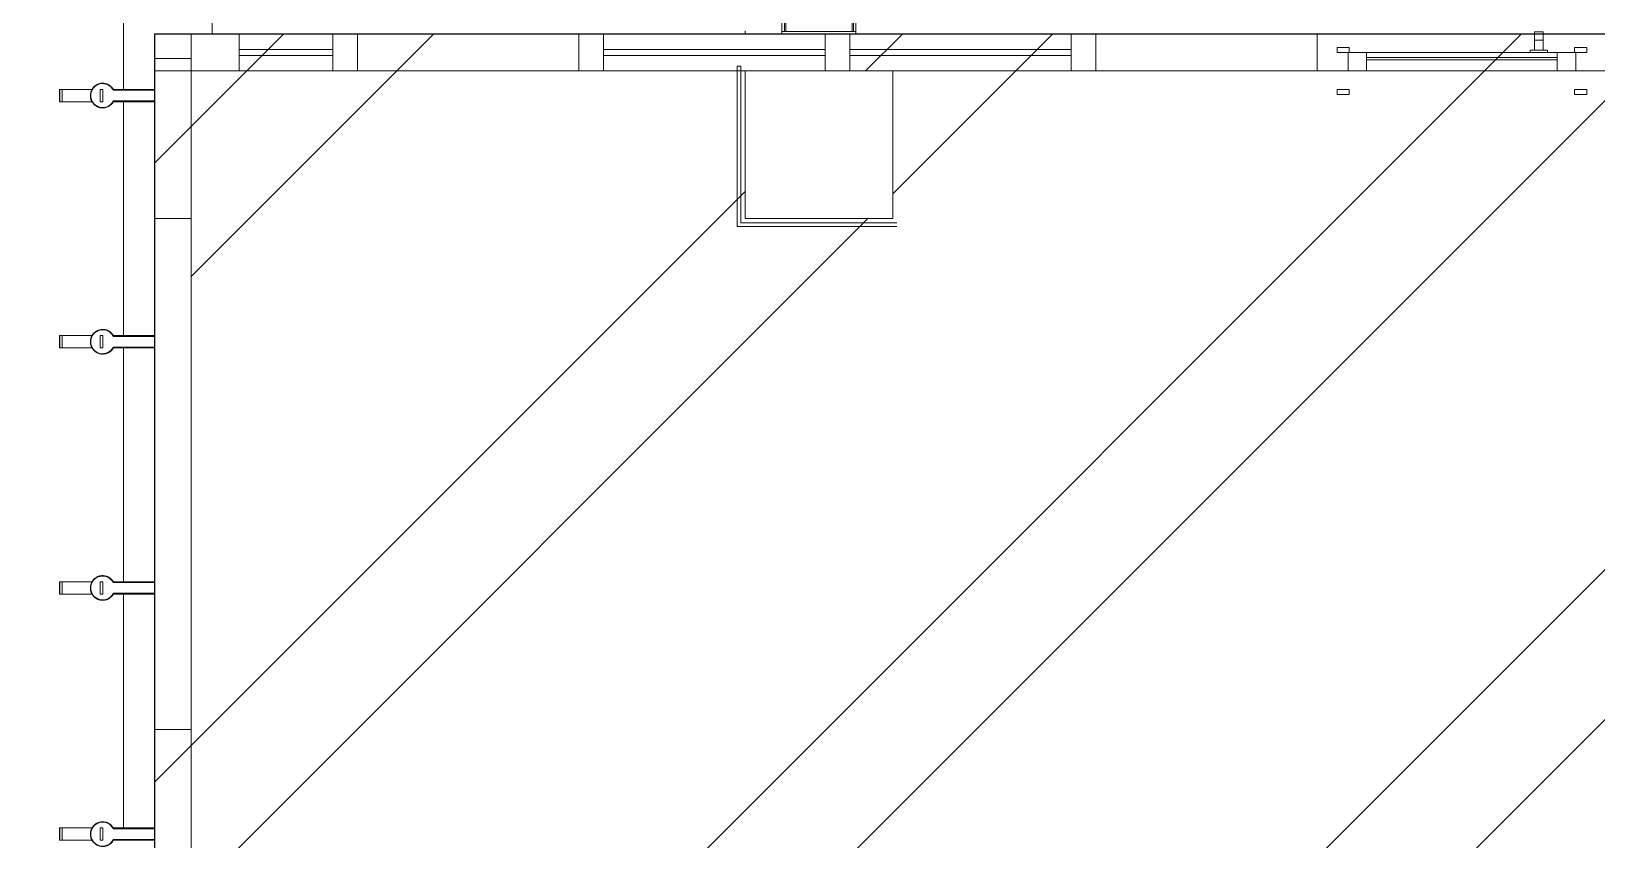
# Model space of a CAD drawing. Header units: millimetres. Extents: x 15878 to 679837, y -72324 to 391440.
# Drawn here: x 502490 to 508850, y 42435 to 45718 of the extents above; entities that cross this region are included whole.
import ezdxf

# ---------------------------------------------------------------- set-up
doc = ezdxf.new("R2010")
doc.units = ezdxf.units.MM
for name, color, linetype, lineweight in [('A-AREA-BNDY', 1, 'Continuous', 18), ('A-DETL-GENF', 92, 'Continuous', 5), ('A-DETL-WIDE', 214, 'Continuous', 18), ('A-FLOR', 192, 'Continuous', 5), ('A-GENM', 13, 'Continuous', 5), ('A-GLAZ-CURT', 52, 'Continuous', 5), ('A-GLAZ-CWMG', 51, 'Continuous', 5), ('A-WALL', 113, 'Continuous', 5), ('Q-CASE', 31, 'Continuous', 5), ('S-COLS', 52, 'Continuous', 5)]:
    doc.layers.add(name, color=color, linetype=linetype, lineweight=lineweight)

# ---------------------------------------------------------------- blocks, each defined once
blk = doc.blocks.new('Curtain Wall Door 1 - Curtain Wall Door 1-18442149-FOOTPRINT 1_F')
at = {"layer": 'A-GLAZ-CURT'}
for p, q in [((295.5, 84.5), (295.5, 75)), ((329.5, 84.5), (295.5, 84.5)), ((329.5, 84.5), (295.5, 84.5)), ((295.5, 84.5), (295.5, 75)), ((295.5, 75), (295.5, 50.5)), ((295.5, 75), (295.5, 10)), ((329.5, 75), (329.5, 84.5)), ((329.5, 75), (329.5, 84.5)), ((329.5, 50.5), (329.5, 75)), ((329.5, 10), (329.5, 75)), ((-457.5, 20), (-507.5, 20)), ((-507.5, 20), (-507.5, 0)), ((-507.5, 0), (-507.5, 20)), ((-507.5, 20), (-457.5, 20)), ((-507.5, 0), (-457.5, 0)), ((-462.5, 0), (-507.5, 0)), ((-387.5, 0), (-462.5, 0)), ((-462.5, 0), (-462.5, -75)), ((-462.5, 0), (-462.5, -75)), ((-457.5, 0), (-457.5, 20)), ((-457.5, 20), (-457.5, 0)), ((277.5, 0), (-457.5, 0)), ((-387.5, -75), (-387.5, 0)), ((-387.5, 0), (-387.5, -20)), ((-387.5, 0), (387.5, 0)), ((295.5, 10), (277.5, 10)), ((277.5, 10), (347.5, 10)), ((277.5, 10), (277.5, 0)), ((277.5, 10), (277.5, 0)), ((347.5, 0), (277.5, 0)), ((277.5, 0), (347.5, 0)), ((347.5, 0), (277.5, 0)), ((295.5, 50.5), (329.5, 50.5)), ((295.5, 10), (295.5, 50.5)), ((295.5, 50.5), (329.5, 50.5)), ((295.5, 10), (329.5, 10)), ((329.5, 10), (295.5, 10)), ((329.5, 10), (295.5, 10)), ((329.5, 50.5), (329.5, 10)), ((347.5, 10), (329.5, 10)), ((347.5, 0), (347.5, 10)), ((347.5, 10), (347.5, 0)), ((457.5, 0), (347.5, 0)), ((462.5, 0), (387.5, 0)), ((387.5, 0), (387.5, -75)), ((387.5, 0), (387.5, -20)), ((507.5, 20), (457.5, 20)), ((457.5, 20), (457.5, 0)), ((457.5, 0), (457.5, 20)), ((507.5, 20), (457.5, 20)), ((457.5, 0), (507.5, 0)), ((462.5, -75), (462.5, 0)), ((462.5, 0), (462.5, -75)), ((462.5, 0), (507.5, 0)), ((507.5, 0), (507.5, 20)), ((507.5, 20), (507.5, 0)), ((387.5, -20), (-387.5, -20)), ((-387.5, -20), (-387.5, -30)), ((-387.5, -20), (-387.5, -30)), ((387.5, -20), (-387.5, -20)), ((-387.5, -20), (-387.5, -30)), ((-387.5, -30), (387.5, -30)), ((-387.5, -30), (387.5, -30)), ((-387.5, -30), (-387.5, -75)), ((387.5, -30), (387.5, -20)), ((387.5, -20), (387.5, -30)), ((387.5, -20), (387.5, -30)), ((387.5, -30), (387.5, -75)), ((-462.5, -75), (-387.5, -75)), ((-462.5, -75), (462.5, -75)), ((387.5, -75), (-387.5, -75)), ((387.5, -75), (462.5, -75)), ((-457.5, -150), (-507.5, -150)), ((-507.5, -150), (-507.5, -170)), ((-507.5, -170), (-507.5, -150)), ((-507.5, -150), (-457.5, -150)), ((-507.5, -170), (-457.5, -170)), ((-457.5, -170), (-507.5, -170)), ((-457.5, -170), (-457.5, -150)), ((-457.5, -150), (-457.5, -170)), ((507.5, -150), (457.5, -150)), ((457.5, -150), (457.5, -170)), ((457.5, -170), (457.5, -150)), ((507.5, -150), (457.5, -150)), ((457.5, -170), (507.5, -170)), ((457.5, -170), (507.5, -170)), ((507.5, -170), (507.5, -150)), ((507.5, -150), (507.5, -170))]:
    blk.add_line(p, q, dxfattribs=at)
blk = doc.blocks.new('System Panel - _DLN__12_12mm laminated clear glass-18442143-FOOTPRINT 1_F')
at = {"layer": 'A-GLAZ-CURT'}
for p, q in [((450, 12.5), (-450, 12.5)), ((-450, 12.5), (-450, -12.5)), ((-450, -12.5), (-450, 12.5)), ((450, 12.5), (-450, 12.5)), ((450, -12.5), (450, 12.5)), ((450, 12.5), (450, -12.5)), ((-450, -12.5), (450, -12.5)), ((-450, -12.5), (450, -12.5))]:
    blk.add_line(p, q, dxfattribs=at)
blk = doc.blocks.new('DLN-Surface Channel-L1 - 300x200 _WD_-5516632-FOOTPRINT 1_F')
at = {"layer": 'Q-CASE'}
h = blk.add_hatch(dxfattribs=at)
h.set_pattern_fill('FP_3714', color=256, style=0, pattern_type=2)
h.set_pattern_definition([(0, (465350.23, 85), (0, 100), [])])
h.paths.add_polyline_path([(15, 3440), (15, -15), (285, -285), (285, 3440)], flags=0)
for p, q in [((0, 3450), (25, 3450)), ((0, 3440), (0, 3450)), ((300, 3440), (0, 3440)), ((0, 3440), (10, 3440)), ((0, 0), (0, 3440)), ((10, -10), (10, 3440)), ((285, 3440), (15, 3440)), ((15, 3440), (15, -15)), ((25, 3450), (125, 3450)), ((125, 3450), (300, 3450)), ((285, -285), (285, 3440)), ((300, 3440), (290, 3440)), ((290, 3440), (290, -290)), ((300, 3440), (300, 3450)), ((300, -300), (300, 3440))]:
    blk.add_line(p, q, dxfattribs=at)
blk = doc.blocks.new('Rectangular Mullion - DLN_150 x 150mm _WD_-STUR_ OPENING-18440271-FOOTPRINT 1_F')
at = {"layer": 'A-GLAZ-CWMG'}
for p, q in [((39464.3, 45645), (39464.3, 45707.5)), ((39464.3, 45707.5), (39464.3, 45645)), ((40364.3, 45707.5), (39464.3, 45707.5)), ((40364.3, 45707.5), (39464.3, 45707.5)), ((40364.3, 45645), (40364.3, 45707.5)), ((40364.3, 45707.5), (40364.3, 45645)), ((39464.3, 45620), (39464.3, 45645)), ((39464.3, 45645), (39464.3, 45620)), ((39464.3, 45557.5), (39464.3, 45620)), ((39464.3, 45620), (39464.3, 45557.5)), ((40364.3, 45620), (40364.3, 45645)), ((40364.3, 45645), (40364.3, 45620)), ((40364.3, 45557.5), (40364.3, 45620)), ((40364.3, 45620), (40364.3, 45557.5)), ((39464.3, 45557.5), (40007.3, 45557.5)), ((40039.3, 45557.5), (39464.3, 45557.5)), ((40022.3, 45557.5), (40039.3, 45557.5)), ((40039.3, 45557.5), (40364.3, 45557.5)), ((40364.3, 45557.5), (40039.3, 45557.5))]:
    blk.add_line(p, q, dxfattribs=at)
blk = doc.blocks.new('Rectangular Mullion - DLN_150 x 150mm _WD_-STUR_ OPENING-V1140-FOOTPRINT 1_F')
at = {"layer": 'A-GLAZ-CWMG'}
for p, q in [((40464.3, 45645), (40464.3, 45707.5)), ((40464.3, 45707.5), (40464.3, 45645)), ((41364.3, 45707.5), (40464.3, 45707.5)), ((41364.3, 45707.5), (40464.3, 45707.5)), ((41364.3, 45645), (41364.3, 45707.5)), ((41364.3, 45707.5), (41364.3, 45645)), ((40464.3, 45620), (40464.3, 45645)), ((40464.3, 45645), (40464.3, 45620)), ((40464.3, 45557.5), (40464.3, 45620)), ((40464.3, 45620), (40464.3, 45557.5)), ((41364.3, 45620), (41364.3, 45645)), ((41364.3, 45645), (41364.3, 45620)), ((41364.3, 45557.5), (41364.3, 45620)), ((41364.3, 45620), (41364.3, 45557.5)), ((40464.3, 45557.5), (40639.3, 45557.5)), ((40639.3, 45557.5), (40464.3, 45557.5)), ((40639.3, 45557.5), (40983.9, 45557.5)), ((41364.3, 45557.5), (40639.3, 45557.5)), ((40983.9, 45557.5), (41364.3, 45557.5))]:
    blk.add_line(p, q, dxfattribs=at)
blk = doc.blocks.new('Rectangular Mullion - DLN_135 x 150mm _WD_-STUR_ OPENING-18440605-FOOTPRINT 1_F')
at = {"layer": 'A-GLAZ-CWMG'}
for p, q in [((37789.3, 45607.5), (37639.3, 45607.5)), ((37639.3, 45607.5), (37639.3, 44707.5)), ((37789.3, 45607.5), (37639.3, 45607.5)), ((37789.3, 44707.5), (37789.3, 45607.5)), ((37789.3, 44707.5), (37789.3, 45607.5))]:
    blk.add_line(p, q, dxfattribs=at)
blk = doc.blocks.new('Rectangular Mullion - DLN_135 x 150mm _WD_-STUR_ OPENING-18440606-FOOTPRINT 1_F')
at = {"layer": 'A-GLAZ-CWMG'}
for p, q in [((37639.3, 44707.5), (37639.3, 43707.5)), ((37789.3, 43707.5), (37789.3, 44707.5)), ((37789.3, 43707.5), (37789.3, 44707.5))]:
    blk.add_line(p, q, dxfattribs=at)
blk = doc.blocks.new('Rectangular Mullion - DLN_135 x 150mm _WD_-STUR_ OPENING-V1141-FOOTPRINT 1_F')
at = {"layer": 'A-GLAZ-CWMG'}
for p, q in [((37639.3, 42707.5), (37639.3, 41707.5)), ((37789.3, 41707.5), (37789.3, 42707.5)), ((37789.3, 41975.5), (37789.3, 42707.5)), ((37789.3, 41957.5), (37789.3, 41975.5)), ((37789.3, 41807.5), (37789.3, 41957.5)), ((37789.3, 41707.5), (37789.3, 41807.5))]:
    blk.add_line(p, q, dxfattribs=at)
blk = doc.blocks.new('Rectangular Mullion - DLN_135 x 150mm _WD_-STUR_ OPENING-18442161-FOOTPRINT 1_F')
at = {"layer": 'A-GLAZ-CWMG'}
for p, q in [((42364.3, 45707.5), (41464.3, 45707.5)), ((41464.3, 45707.5), (41464.3, 45557.5)), ((41464.3, 45707.5), (42364.3, 45707.5)), ((41464.3, 45707.5), (41464.3, 45557.5)), ((42364.3, 45557.5), (42364.3, 45707.5)), ((42364.3, 45557.5), (42364.3, 45707.5)), ((41464.3, 45557.5), (42364.3, 45557.5)), ((41464.3, 45557.5), (42364.3, 45557.5))]:
    blk.add_line(p, q, dxfattribs=at)
blk = doc.blocks.new('DLN_Banner hook - DLN_Banner hook-V1190-FOOTPRINT 1_F')
at = {"layer": 'A-GENM'}
for p, q in [((-25, 0), (-25, -166.7)), ((-25, 0), (-24.2, 0)), ((-24.1, 0), (-25, 0)), ((-24.2, 0), (-21.8, 0)), ((21.8, 0), (-21.8, 0)), ((-21.8, 0), (-21.8, -166.7)), ((21.8, -166.7), (21.8, 0)), ((21.8, 0), (24.2, 0)), ((25, 0), (24.1, 0)), ((24.2, 0), (25, 0)), ((25, -166.7), (25, 0)), ((25, -210), (-25, -210)), ((-25, -210), (-25, -219.7)), ((-25, -219.7), (25, -219.7)), ((-25, -375.3), (-25, -251.1)), ((25, -219.7), (25, -210)), ((25, -251.1), (25, -375.3)), ((25, -374.6), (-25, -374.6)), ((-25, -374.6), (-25, -384.7)), ((25, -384.7), (25, -374.6)), ((-25, -384.7), (25, -384.7)), ((-25, -385.2), (-25, -384.7)), ((-25, -385.6), (25, -385.6)), ((25, -384.7), (25, -385.2))]:
    blk.add_line(p, q, dxfattribs=at)
at = {"layer": 'A-GENM', "flags": 128}
for points in [[(-25, -166.7), (-26.7, -167.7), (-28.4, -168.8), (-30, -170), (-31.6, -171.2), (-33.1, -172.5), (-34.6, -173.9), (-36, -175.3), (-37.4, -176.8), (-38.7, -178.3), (-39.9, -179.9), (-41.1, -181.5), (-42.2, -183.1), (-43.2, -184.8), (-44.2, -186.6), (-45.1, -188.4), (-45.9, -190.2), (-46.7, -192), (-47.3, -193.9), (-48, -195.8), (-48.5, -197.8), (-48.9, -199.7), (-49.3, -201.7), (-49.6, -203.7), (-49.8, -205.6), (-49.9, -207.6), (-50, -209.6), (-50, -211.6), (-49.9, -213.6), (-49.7, -215.6), (-49.4, -217.6), (-49.1, -219.6), (-48.7, -221.5), (-48.2, -223.5), (-47.6, -225.4), (-46.9, -227.3), (-46.2, -229.1), (-45.4, -231), (-44.5, -232.8), (-43.6, -234.5), (-42.6, -236.3), (-41.5, -237.9), (-40.3, -239.6), (-39.1, -241.2), (-37.8, -242.7), (-36.5, -244.2), (-35.1, -245.6), (-33.6, -247), (-32.1, -248.3), (-30.6, -249.6), (-29, -250.8), (-27.3, -251.9), (-25.6, -252.9), (-23.9, -253.9), (-22.1, -254.8), (-20.3, -255.7), (-18.5, -256.5), (-16.6, -257.2), (-14.7, -257.8), (-12.8, -258.3), (-10.8, -258.8), (-8.9, -259.2), (-6.9, -259.5), (-4.9, -259.8), (-2.9, -259.9), (-0.9, -260), (0, -260)], [(0, -260), (2, -260), (4, -259.8), (6, -259.6), (8, -259.4), (9.9, -259), (11.9, -258.6), (13.8, -258.1), (15.7, -257.5), (17.6, -256.8), (19.5, -256.1), (21.3, -255.2), (23.1, -254.3), (24.8, -253.4), (26.6, -252.4), (28.2, -251.3), (29.9, -250.1), (31.4, -248.9), (33, -247.6), (34.4, -246.2), (35.9, -244.8), (37.2, -243.4), (38.5, -241.9), (39.8, -240.3), (41, -238.7), (42.1, -237), (43.1, -235.3), (44.1, -233.6), (45, -231.8), (45.8, -230), (46.6, -228.1), (47.3, -226.2), (47.9, -224.3), (48.4, -222.4), (48.9, -220.5), (49.3, -218.5), (49.6, -216.5), (49.8, -214.5), (49.9, -212.5), (50, -210.5), (50, -208.5), (49.9, -206.5), (49.7, -204.6), (49.4, -202.6), (49.1, -200.6), (48.7, -198.6), (48.2, -196.7), (47.6, -194.8), (47, -192.9), (46.3, -191), (45.5, -189.2), (44.6, -187.4), (43.7, -185.6), (42.6, -183.9), (41.6, -182.2), (40.4, -180.6), (39.2, -179), (37.9, -177.4), (36.6, -175.9), (35.2, -174.5), (33.8, -173.1), (32.3, -171.8), (30.7, -170.5), (29.1, -169.4), (27.5, -168.2), (25.8, -167.2), (25, -166.7)]]:
    blk.add_lwpolyline(points, dxfattribs=at)
at = {"layer": 'A-GENM'}
for start, end in [(116.7332, 270), (270, 63.2668)]:
    blk.add_arc((0, -210), 48.5, start, end, dxfattribs=at)
blk = doc.blocks.new('DLN_Banner hook - DLN_Banner hook-V1191-FOOTPRINT 1_F')
at = {"layer": 'A-GENM'}
for p, q in [((-25, 0), (-25, -166.7)), ((-25, 0), (-21.8, 0)), ((-24.1, 0), (-25, 0)), ((21.8, 0), (-21.8, 0)), ((-21.8, 0), (-21.8, -166.7)), ((21.8, -166.7), (21.8, 0)), ((21.8, 0), (24.2, 0)), ((25, 0), (24.1, 0)), ((24.2, 0), (25, 0)), ((25, -166.7), (25, 0)), ((25, -210), (-25, -210)), ((-25, -210), (-25, -219.7)), ((-25, -219.7), (25, -219.7)), ((-25, -375.3), (-25, -251.1)), ((25, -219.7), (25, -210)), ((25, -251.1), (25, -375.3)), ((25, -374.6), (-25, -374.6)), ((-25, -374.6), (-25, -384.7)), ((25, -384.7), (25, -374.6)), ((-25, -384.7), (25, -384.7)), ((-25, -385.2), (-25, -384.7)), ((-25, -385.6), (25, -385.6)), ((25, -384.7), (25, -385.2))]:
    blk.add_line(p, q, dxfattribs=at)
at = {"layer": 'A-GENM', "flags": 128}
for points in [[(-25, -166.7), (-26.7, -167.7), (-28.4, -168.8), (-30, -170), (-31.6, -171.2), (-33.1, -172.5), (-34.6, -173.9), (-36, -175.3), (-37.4, -176.8), (-38.7, -178.3), (-39.9, -179.9), (-41.1, -181.5), (-42.2, -183.1), (-43.2, -184.8), (-44.2, -186.6), (-45.1, -188.4), (-45.9, -190.2), (-46.7, -192), (-47.3, -193.9), (-48, -195.8), (-48.5, -197.8), (-48.9, -199.7), (-49.3, -201.7), (-49.6, -203.7), (-49.8, -205.6), (-49.9, -207.6), (-50, -209.6), (-50, -211.6), (-49.9, -213.6), (-49.7, -215.6), (-49.4, -217.6), (-49.1, -219.6), (-48.7, -221.5), (-48.2, -223.5), (-47.6, -225.4), (-46.9, -227.3), (-46.2, -229.1), (-45.4, -231), (-44.5, -232.8), (-43.6, -234.5), (-42.6, -236.3), (-41.5, -237.9), (-40.3, -239.6), (-39.1, -241.2), (-37.8, -242.7), (-36.5, -244.2), (-35.1, -245.6), (-33.6, -247), (-32.1, -248.3), (-30.6, -249.6), (-29, -250.8), (-27.3, -251.9), (-25.6, -252.9), (-23.9, -253.9), (-22.1, -254.8), (-20.3, -255.7), (-18.5, -256.5), (-16.6, -257.2), (-14.7, -257.8), (-12.8, -258.3), (-10.8, -258.8), (-8.9, -259.2), (-6.9, -259.5), (-4.9, -259.8), (-2.9, -259.9), (-0.9, -260), (0, -260)], [(0, -260), (2, -260), (4, -259.8), (6, -259.6), (8, -259.4), (9.9, -259), (11.9, -258.6), (13.8, -258.1), (15.7, -257.5), (17.6, -256.8), (19.5, -256.1), (21.3, -255.2), (23.1, -254.3), (24.8, -253.4), (26.6, -252.4), (28.2, -251.3), (29.9, -250.1), (31.4, -248.9), (33, -247.6), (34.4, -246.2), (35.9, -244.8), (37.2, -243.4), (38.5, -241.9), (39.8, -240.3), (41, -238.7), (42.1, -237), (43.1, -235.3), (44.1, -233.6), (45, -231.8), (45.8, -230), (46.6, -228.1), (47.3, -226.2), (47.9, -224.3), (48.4, -222.4), (48.9, -220.5), (49.3, -218.5), (49.6, -216.5), (49.8, -214.5), (49.9, -212.5), (50, -210.5), (50, -208.5), (49.9, -206.5), (49.7, -204.6), (49.4, -202.6), (49.1, -200.6), (48.7, -198.6), (48.2, -196.7), (47.6, -194.8), (47, -192.9), (46.3, -191), (45.5, -189.2), (44.6, -187.4), (43.7, -185.6), (42.6, -183.9), (41.6, -182.2), (40.4, -180.6), (39.2, -179), (37.9, -177.4), (36.6, -175.9), (35.2, -174.5), (33.8, -173.1), (32.3, -171.8), (30.7, -170.5), (29.1, -169.4), (27.5, -168.2), (25.8, -167.2), (25, -166.7)]]:
    blk.add_lwpolyline(points, dxfattribs=at)
at = {"layer": 'A-GENM'}
for start, end in [(116.7332, 270), (270, 63.2668)]:
    blk.add_arc((0, -210), 48.5, start, end, dxfattribs=at)
blk = doc.blocks.new('DLN_Banner hook - DLN_Banner hook-V1189-FOOTPRINT 1_F')
at = {"layer": 'A-GENM'}
for p, q in [((-25, 0), (-25, -166.7)), ((-25, 0), (-24.2, 0)), ((-24.1, 0), (-25, 0)), ((-24.2, 0), (-21.8, 0)), ((21.8, 0), (-21.8, 0)), ((-21.8, 0), (-21.8, -166.7)), ((21.8, -166.7), (21.8, 0)), ((21.8, 0), (24.2, 0)), ((25, 0), (24.1, 0)), ((24.2, 0), (25, 0)), ((25, -166.7), (25, 0)), ((25, -210), (-25, -210)), ((-25, -210), (-25, -219.7)), ((-25, -219.7), (25, -219.7)), ((-25, -375.3), (-25, -251.1)), ((25, -219.7), (25, -210)), ((25, -251.1), (25, -375.3)), ((25, -374.6), (-25, -374.6)), ((-25, -374.6), (-25, -384.7)), ((25, -384.7), (25, -374.6)), ((-25, -384.7), (25, -384.7)), ((-25, -385.2), (-25, -384.7)), ((-25, -385.6), (25, -385.6)), ((25, -384.7), (25, -385.2))]:
    blk.add_line(p, q, dxfattribs=at)
at = {"layer": 'A-GENM', "flags": 128}
for points in [[(-25, -166.7), (-26.7, -167.7), (-28.4, -168.8), (-30, -170), (-31.6, -171.2), (-33.1, -172.5), (-34.6, -173.9), (-36, -175.3), (-37.4, -176.8), (-38.7, -178.3), (-39.9, -179.9), (-41.1, -181.5), (-42.2, -183.1), (-43.2, -184.8), (-44.2, -186.6), (-45.1, -188.4), (-45.9, -190.2), (-46.7, -192), (-47.3, -193.9), (-48, -195.8), (-48.5, -197.8), (-48.9, -199.7), (-49.3, -201.7), (-49.6, -203.7), (-49.8, -205.6), (-49.9, -207.6), (-50, -209.6), (-50, -211.6), (-49.9, -213.6), (-49.7, -215.6), (-49.4, -217.6), (-49.1, -219.6), (-48.7, -221.5), (-48.2, -223.5), (-47.6, -225.4), (-46.9, -227.3), (-46.2, -229.1), (-45.4, -231), (-44.5, -232.8), (-43.6, -234.5), (-42.6, -236.3), (-41.5, -237.9), (-40.3, -239.6), (-39.1, -241.2), (-37.8, -242.7), (-36.5, -244.2), (-35.1, -245.6), (-33.6, -247), (-32.1, -248.3), (-30.6, -249.6), (-29, -250.8), (-27.3, -251.9), (-25.6, -252.9), (-23.9, -253.9), (-22.1, -254.8), (-20.3, -255.7), (-18.5, -256.5), (-16.6, -257.2), (-14.7, -257.8), (-12.8, -258.3), (-10.8, -258.8), (-8.9, -259.2), (-6.9, -259.5), (-4.9, -259.8), (-2.9, -259.9), (-0.9, -260), (0, -260)], [(0, -260), (2, -260), (4, -259.8), (6, -259.6), (8, -259.4), (9.9, -259), (11.9, -258.6), (13.8, -258.1), (15.7, -257.5), (17.6, -256.8), (19.5, -256.1), (21.3, -255.2), (23.1, -254.3), (24.8, -253.4), (26.6, -252.4), (28.2, -251.3), (29.9, -250.1), (31.4, -248.9), (33, -247.6), (34.4, -246.2), (35.9, -244.8), (37.2, -243.4), (38.5, -241.9), (39.8, -240.3), (41, -238.7), (42.1, -237), (43.1, -235.3), (44.1, -233.6), (45, -231.8), (45.8, -230), (46.6, -228.1), (47.3, -226.2), (47.9, -224.3), (48.4, -222.4), (48.9, -220.5), (49.3, -218.5), (49.6, -216.5), (49.8, -214.5), (49.9, -212.5), (50, -210.5), (50, -208.5), (49.9, -206.5), (49.7, -204.6), (49.4, -202.6), (49.1, -200.6), (48.7, -198.6), (48.2, -196.7), (47.6, -194.8), (47, -192.9), (46.3, -191), (45.5, -189.2), (44.6, -187.4), (43.7, -185.6), (42.6, -183.9), (41.6, -182.2), (40.4, -180.6), (39.2, -179), (37.9, -177.4), (36.6, -175.9), (35.2, -174.5), (33.8, -173.1), (32.3, -171.8), (30.7, -170.5), (29.1, -169.4), (27.5, -168.2), (25.8, -167.2), (25, -166.7)]]:
    blk.add_lwpolyline(points, dxfattribs=at)
at = {"layer": 'A-GENM'}
for start, end in [(116.7332, 270), (270, 63.2668)]:
    blk.add_arc((0, -210), 48.5, start, end, dxfattribs=at)
blk = doc.blocks.new('System Panel - _DLN__12_12mm laminated clear glass-18442145-FOOTPRINT 1_F')
at = {"layer": 'A-GLAZ-CURT'}
for p, q in [((190, 12.5), (-190, 12.5)), ((-190, 12.5), (-190, -12.5)), ((-190, -12.5), (-190, 12.5)), ((190, 12.5), (-190, 12.5)), ((190, -12.5), (190, 12.5)), ((190, 12.5), (190, -12.5)), ((-190, -12.5), (190, -12.5)), ((-190, -12.5), (190, -12.5))]:
    blk.add_line(p, q, dxfattribs=at)
blk = doc.blocks.new('Rectangular Mullion - DLN_150 x 150mm _WD_-STUR_ OPENING-18440291-FOOTPRINT 1_F')
at = {"layer": 'A-GLAZ-CWMG'}
for p, q in [((37984.3, 45645), (37984.3, 45707.5)), ((37984.3, 45707.5), (37984.3, 45645)), ((38364.3, 45707.5), (37984.3, 45707.5)), ((38364.3, 45707.5), (37984.3, 45707.5)), ((38364.3, 45645), (38364.3, 45707.5)), ((38364.3, 45707.5), (38364.3, 45645)), ((37984.3, 45620), (37984.3, 45645)), ((37984.3, 45645), (37984.3, 45620)), ((37984.3, 45557.5), (37984.3, 45620)), ((37984.3, 45620), (37984.3, 45557.5)), ((38364.3, 45620), (38364.3, 45645)), ((38364.3, 45645), (38364.3, 45620)), ((38364.3, 45557.5), (38364.3, 45620)), ((38364.3, 45620), (38364.3, 45557.5)), ((37984.3, 45557.5), (38364.3, 45557.5)), ((38364.3, 45557.5), (37984.3, 45557.5))]:
    blk.add_line(p, q, dxfattribs=at)

msp = doc.modelspace()

# ---------------------------------------------------------------- hatches: boundary and pattern name
at = {"layer": 'A-DETL-GENF'}
h = msp.add_hatch(dxfattribs=at)
h.set_pattern_fill('FP_3721', style=0, pattern_type=2)
h.set_pattern_definition([(45, (465350.2, 0), (-1257.236, 1257.236), []), (45, (465350.2, 1905), (-1257.236, 1257.236), [])])
h.paths.add_polyline_path([(514939.5, 40057.5), (515089.5, 40057.5), (515089.5, 38092.5), (514939.5, 38092.5), (514939.5, 39607.5)], flags=0)
h.paths.add_polyline_path([(544189.5, 7707.5), (544189.5, 7840.5), (547256.3, 7840.5), (547256.3, 8307.5), (551709.5, 8307.5), (551709.5, 8907.5), (547256.3, 8907.5), (547256.3, 9040.5), (547239.3, 9040.5), (547239.3, 8907.5), (547089.5, 8907.5), (547089.5, 10507.5), (544339.5, 10507.5), (544339.5, 8007.5), (547089.5, 8007.5), (547089.5, 8307.5), (547239.3, 8307.5), (547239.3, 7857.5), (544189.5, 7857.5), (544189.5, 9507.5), (544139.5, 9507.5), (544139.5, 9537.5), (544089.5, 9537.5), (544089.5, 9657.5), (544189.5, 9657.5), (544189.5, 13407.5), (544039.5, 13407.5), (544039.5, 13557.5), (544189.5, 13557.5), (544189.5, 15874.2), (544339.5, 15874.2), (544339.5, 12009.2), (545839.5, 12009.2), (545839.5, 14724.2), (547009.5, 14724.2), (547009.5, 15724.2), (547159.5, 15724.2), (547159.5, 13424.2), (548334.5, 13424.2), (548334.5, 14523.8), (548259.5, 14523.8), (548259.5, 14623.8), (552989.5, 14624.2), (552993.5, 14699), (553139.5, 14699), (553142.1, 14623.8), (554139.5, 14624.2), (554139.5, 15724.2), (553389.5, 15724.2), (553389.5, 16324.2), (553989.5, 16324.2), (553989.5, 19682.3), (547464.5, 19682.3), (547464.5, 17024.2), (546114.5, 17024.2), (546114.5, 16324.2), (545964.5, 16324.2), (545964.5, 19434.2), (546114.5, 19434.2), (546114.5, 17174.2), (547314.5, 17176.7), (547314.5, 19682.3), (545964.5, 19682.3), (545964.5, 19932.3), (546114.5, 19928.7), (546114.5, 19832.3), (553989.5, 19832.3), (553989.5, 22232.3), (552789.5, 22232.3), (552789.5, 19925.3), (552639.5, 19925.3), (552639.5, 23590.5), (546714.5, 23590.5), (546714.5, 21640.5), (546114.5, 21640.5), (546114.5, 20034.2), (545964.5, 20034.2), (545964.5, 23140.5), (546114.5, 23140.5), (546114.5, 21790.5), (546564.5, 21790.5), (546564.5, 23590.5), (546114.5, 23590.5), (546114.5, 23260.5), (545964.5, 23260.5), (545964.5, 23590.5), (544189.5, 23590.5), (544184.5, 26007.5), (544039.5, 26007.5), (544039.5, 26157.5), (544189.5, 26157.5), (544189.5, 30657.5), (544039.5, 30657.5), (544039.5, 30807.5), (544189.5, 30807.5), (544189.5, 31607.5), (544665.5, 31607.5), (544664.5, 31457.5), (544624.5, 31457.5), (544624.5, 31382.5), (544442.5, 31382.5), (544442.5, 31453.5), (544339.5, 31453.5), (544339.5, 23740.5), (551758.7, 23740.5), (551758.7, 23836.5), (552051.9, 23836.5), (552059.4, 23866.5), (552116.1, 23866.5), (553856.1, 30766.5), (553882.5, 30766.5), (553882.5, 31007.5), (553389.5, 31007.5), (553389.5, 31159.5), (553278, 31159.5), (553278, 31382.5), (546927.5, 31382.5), (546927.5, 31457.5), (546665.5, 31457.5), (546665.5, 31607.5), (548214.5, 31607.5), (548214.5, 31955), (548364.5, 31955), (548364.5, 31607.5), (549914.5, 31607.5), (549914.5, 32107.5), (550139.5, 32107.5), (550139.5, 31607.5), (553914.5, 31607.5), (553914.5, 31757.5), (553894.5, 31757.5), (553894.5, 31627.5), (553389.5, 31627.5), (553389.5, 34087.5), (553894.5, 34087.5), (553894.5, 33957.5), (553914.5, 33957.5), (553914.5, 34107.5), (553114.5, 34110.4), (553114.5, 34707.5), (553014.5, 34707.5), (553014.5, 36782.5), (553114.5, 36782.5), (553114.5, 37382.5), (553014.5, 37382.5), (553014.5, 39607.5), (550639.5, 39607.5), (550639.5, 40357.5), (550789.5, 40357.5), (550789.5, 39757.5), (550939.5, 39757.5), (550939.5, 40307.5), (551639.5, 40307.5), (551639.5, 40682.5), (551789.5, 40682.5), (551789.5, 44632.5), (551639.5, 44632.5), (551639.5, 44707.5), (551789.5, 44707.5), (551789.5, 45632.5), (551639.5, 45632.5), (551639.5, 45707.5), (551789.5, 45707.5), (551789.5, 46632.5), (551639.5, 46632.5), (551639.5, 46707.5), (551789.5, 46707.5), (551789.5, 49707.5), (551639.5, 49707.5), (551639.5, 49877.5), (551039.5, 49877.5), (551039.5, 51407.5), (537039.5, 51407.5), (537039.5, 39757.5), (537619.5, 39757.5), (537619.5, 40357.5), (537844.5, 40357.5), (537844.5, 40207.5), (537769.5, 40207.5), (537769.5, 39607.5), (536889.5, 39607.5), (536889.5, 48307.5), (534139.5, 48307.5), (534139.5, 48457.5), (536889.5, 48457.5), (536889.5, 51007.5), (528639.5, 51007.5), (528639.5, 46357.5), (530425.6, 46357.5), (530425.6, 48467.5), (530525.6, 48467.5), (530526.7, 46357.5), (533889.5, 46357.5), (533893, 47007.5), (535289.5, 47007.5), (535289.5, 46782.5), (535139.5, 46782.5), (535139.5, 46857.5), (534039.5, 46857.5), (534039.5, 45907.5), (535139.5, 45907.5), (535139.5, 46032.5), (535289.5, 46032.5), (535289.5, 45557.5), (534039.5, 45552.9), (534039.5, 45357.5), (535289.5, 45357.5), (535289.5, 43557.5), (535139.5, 43557.5), (535137.2, 45207.5), (533889.5, 45207.5), (533889.5, 45977.5), (533389.5, 45977.5), (533389.5, 45207.5), (533239.5, 45207.5), (533239.5, 46207.5), (530589.5, 46207.5), (530589.5, 45557.5), (528639.5, 45557.5), (528639.5, 42457.5), (535289.5, 42457.5), (535289.5, 39607.5), (534889.5, 39607.5), (534889.5, 39757.5), (535189.5, 39757.5), (535189.5, 40357.5), (535164.5, 40357.5), (535164.5, 42282.5), (535189.5, 42282.5), (535189.5, 42307.5), (533239.5, 42304.2), (533239.5, 39757.5), (533789.5, 39757.5), (533789.5, 39607.5), (531964.5, 39610), (531964.5, 39707.5), (533139.5, 39707.5), (533139.5, 41657.5), (530839.5, 41657.5), (530839.5, 39707.5), (531014.5, 39705), (531014.5, 39607.5), (530564.5, 39607.5), (530564.5, 39707.5), (530739.5, 39707.5), (530739.5, 41657.5), (528639.5, 41657.5), (528639.5, 40407.5), (529289.5, 40407.5), (529289.5, 39707.5), (529614.5, 39707.5), (529614.5, 39607.5), (528489.5, 39607.5), (528489.5, 45557.5), (518139.5, 45556.2), (518139.5, 33607.5), (517989.5, 33607.5), (517989.5, 33757.5), (517389.5, 33757.5), (517389.5, 34557.5), (516189.5, 34557.5), (516189.5, 35407.5), (515539.5, 35407.5), (515539.5, 35557.5), (516189.5, 35557.5), (516189.5, 36432.5), (516289.5, 36432.5), (516289.5, 34707.5), (517389.5, 34707.5), (517389.5, 37172.5), (517369.5, 37172.5), (517369.5, 37032.5), (516309.5, 37032.5), (516309.5, 37172.5), (516289.5, 37172.5), (516289.5, 37032.5), (516189.5, 37032.5), (516189.5, 39607.5), (517389.5, 39607.5), (517389.5, 40207.5), (517989.5, 40207.5), (517989.3, 44957.5), (517389.5, 44957.5), (517389.5, 45557.5), (513689.5, 45557.5), (513689.5, 45707.5), (502989.5, 45707.5), (502989.5, 44957.5), (503139.5, 44957.5), (503139.5, 42882.5), (502989.5, 42882.5), (502989.5, 42282.5), (503139.5, 42282.5), (503139.5, 41957.5), (506789.5, 41957.5), (506793.8, 37157.5), (507889.5, 37157.5), (507889.5, 33907.5), (514289.5, 33907.5), (514289.5, 40207.5), (514939.5, 40207.5), (514939.5, 40057.5), (514439.5, 40057.5), (514439.5, 37907.5), (514739.5, 37907.5), (514739.5, 39607.5), (514889.5, 39607.5), (514889.5, 37907.5), (514939.5, 37907.5), (514939.5, 37757.5), (514439.5, 37757.5), (514439.5, 35557.5), (514939.5, 35557.5), (514939.5, 36442.5), (515089.5, 36442.5), (515089.5, 35557.5), (515222, 35557.5), (515221.9, 35407.5), (514439.5, 35407.5), (514439.5, 33757.5), (513264.5, 33757.5), (513264.5, 33857.5), (512314.5, 33857.5), (512314.5, 33757.5), (510239.5, 33757.5), (510239.5, 33607.5), (510089.5, 33607.5), (510089.5, 33757.5), (507729.5, 33760.8), (507729.5, 33857.5), (506779.5, 33857.5), (506779.5, 33757.5), (506789.5, 33757.5), (506789.5, 33607.5), (506639.5, 33607.5), (506639.5, 33757.5), (504264.5, 33757.5), (504264.5, 33857.5), (503589.5, 33857.5), (503589.5, 33907.5), (506639.5, 33907.5), (506639.5, 34507.5), (507739.5, 34507.5), (507739.5, 37007.5), (506639.5, 37007.5), (506639.5, 40057.5), (506606.5, 40057.5), (506606.5, 40207.5), (506639.5, 40207.5), (506639.5, 40457.5), (506064.5, 40457.5), (506064.5, 40207.5), (505989.5, 40207.5), (505989.5, 39607.5), (505389.5, 39607.5), (505389.5, 40207.5), (505314.5, 40207.5), (505314.5, 40057.5), (503139.5, 40057.5), (503139.5, 40207.5), (502989.5, 40207.5), (502989.5, 39607.5), (503139.5, 39607.5), (503139.5, 37196), (503157.5, 37196), (503157.5, 37357.5), (503289.5, 37357.5), (503289.5, 33907.5), (503314.5, 33907.5), (503314.5, 33757.5), (502989.5, 33757.5), (502989.5, 34107.5), (502489.5, 34107.5), (502489.5, 7707.5), (505289.5, 7707.5), (505289.5, 9507.5), (504964.5, 9507.5), (504964.5, 9657.5), (505289.5, 9657.5), (505289.5, 9957.5), (506489.5, 9957.5), (506489.5, 10127.5), (506789.5, 10127.5), (506789.5, 9657.5), (505589.5, 9657.5), (505589.5, 7857.5), (506789.5, 7857.5), (506789.5, 8157.5), (507089.5, 8157.5), (507089.5, 9357.5), (507289.5, 9357.5), (507289.5, 9397.5), (506829.7, 9397.5), (506829.7, 10176.5), (507029.7, 10176.5), (507029.7, 9597.5), (507489.5, 9597.5), (507489.5, 9357.5), (508099.5, 9357.5), (508099.5, 9597.5), (522574.7, 9597.5), (522574.5, 8447.5), (523024.5, 8447.5), (523024.7, 9597.5), (540299.5, 9597.5), (540299.5, 9852.5), (540499.5, 9852.5), (540496.6, 9397.5), (523224.5, 9397.5), (523224.5, 8247.5), (522374.5, 8247.5), (522374.5, 9397.5), (508299.5, 9397.5), (508299.5, 9357.5), (514092, 9357.5), (514092, 8157.5), (514452, 8157.5), (514452, 7857.5), (515252, 7857.5), (515252, 8157.5), (515342, 8157.5), (515342, 9357.5), (515642, 9357.5), (515642, 8157.5), (517992, 8157.5), (517992, 9357.5), (518292, 9357.5), (518292, 8157.5), (523264.5, 8157.5), (523264.5, 7857.5), (525664.5, 7857.5), (525664.5, 8157.5), (525839.5, 8157.5), (525839.5, 9357.5), (528839.5, 9357.5), (528839.5, 8157.5), (532077, 8157.5), (532077, 7857.5), (532877, 7857.5), (532877, 8157.5), (540539.5, 8157.5), (540539.5, 9357.5), (540799.5, 9357.5), (540799.5, 9397.5), (540539.5, 9397.5), (540539.5, 9972.5), (540839.5, 9972.5), (540839.5, 9697.5), (542039.5, 9697.5), (542039.5, 9657.5), (542139.5, 9657.5), (542139.5, 9537.5), (542089.5, 9537.5), (542089.5, 9507.5), (542039.5, 9507.5), (542039.5, 7707.5), (544183.1, 7707.5)], flags=0)
h.paths.add_polyline_path([(528141.5, 8157.5), (528539.5, 8157.5), (528539.5, 9057.5), (526139.5, 9057.5), (526139.5, 8157.5), (526197.5, 8157.5)], flags=0)
h.paths.add_polyline_path([(507389.5, 8157.5), (509011.5, 8157.5), (509011.5, 9057.5), (508299.5, 9057.5), (508299.5, 9047.5), (507389.5, 9047.5), (507389.5, 8984.7)], flags=0)
h.paths.add_polyline_path([(509311.5, 8157.5), (513792, 8157.5), (513792, 9057.5), (509311.5, 9057.5), (509311.5, 8984.7)], flags=0)
h.paths.add_polyline_path([(553989.5, 8457.5), (553985.4, 9057.5), (551859.5, 9057.5), (551859.5, 8457.5), (553985.8, 8457.5)], flags=0)
h.paths.add_polyline_path([(549948.8, 9207.5), (550039.5, 9207.5), (550039.5, 10507.5), (547239.5, 10507.5), (547239.5, 9207.5), (549539.5, 9207.5)], flags=0)
h.paths.add_polyline_path([(551311.8, 9207.5), (553989.5, 9207.5), (553989.5, 13274.2), (551839.5, 13274.2), (551839.5, 10507.5), (551322.5, 10507.5), (551322.5, 10657.5), (551689.5, 10657.5), (551689.5, 12324.2), (551539.5, 12324.2), (551539.5, 12474.2), (551689.5, 12474.2), (551689.5, 13274.2), (550189.5, 13274.2), (550189.5, 12474.2), (550389.5, 12474.2), (550389.5, 12324.2), (550189.5, 12324.2), (550189.5, 11859.2), (544339.5, 11859.2), (544339.5, 10657.5), (550372.5, 10657.5), (550372.5, 10507.5), (550189.5, 10507.5), (550189.5, 9207.5), (550439.5, 9207.5)], flags=0)
h.paths.add_polyline_path([(503074.5, 9507.5), (502689.5, 9507.5), (502689.5, 9657.5), (503114.5, 9657.5), (503114.5, 9507.5), (503089.5, 9507.5)], flags=0)
h.paths.add_polyline_path([(507029.5, 11377.5), (506829.7, 11377.5), (506829.7, 30067.5), (507494.5, 30067.5), (507494.5, 29867.5), (507029.7, 29867.5), (507029.7, 11377.5)], flags=0)
h.paths.add_polyline_path([(506789.5, 11427.5), (506489.5, 11432.5), (506489.5, 11657.5), (505289.5, 11657.5), (505289.5, 12457.5), (504889.5, 12457.5), (504889.5, 12607.5), (505289.5, 12607.5), (505289.5, 31607.5), (506621.5, 31607.5), (506621.5, 31457.5), (506639.5, 31457.5), (506639.5, 31757.5), (506789.5, 31757.5), (506792.5, 31607.5), (507389.5, 31607.5), (507389.5, 30407.5), (507639.5, 30407.5), (507639.5, 30107.5), (507089.5, 30107.5), (507089.5, 31307.5), (506792.5, 31306.5), (506789.5, 30107.5), (505589.5, 30107.5), (505589.5, 11957.5), (506789.5, 11957.5), (506789.5, 11442.5)], flags=0)
h.paths.add_polyline_path([(540839.5, 11822.5), (540539.5, 11822.5), (540539.5, 12397.5), (541739.5, 12397.5), (541739.5, 15624.2), (540799.5, 15624.2), (540799.5, 16424.2), (540499.5, 16424.2), (540499.5, 11942.5), (540299.5, 11942.5), (540299.5, 16424.2), (538964.5, 16424.2), (538964.5, 23040.8), (540299.5, 23040.8), (540299.5, 27522.5), (540499.5, 27522.5), (540499.5, 23040.8), (540799.5, 23040.8), (540799.5, 23840.8), (541739.5, 23840.8), (541739.5, 27067.5), (540539.5, 27067.5), (540539.5, 27642.5), (540799.5, 27642.5), (540799.5, 27692.5), (540839.5, 27692.5), (540839.5, 27367.5), (542039.5, 27367.5), (542039.5, 26157.5), (542189.5, 26157.5), (542189.5, 26007.5), (542039.5, 26007.5), (542039.5, 21440.5), (543814.5, 21440.5), (543814.5, 20034.2), (543514.5, 20034.2), (543514.5, 21140.5), (541739.5, 21140.5), (541739.5, 22840.8), (539114.5, 22840.8), (539114.5, 16624.2), (541739.5, 16624.2), (541739.5, 18324.2), (543514.5, 18324.2), (543514.5, 19434.2), (543814.5, 19434.2), (543814.5, 18024.2), (542039.5, 18024.2), (542039.5, 13557.5), (542189.5, 13557.5), (542189.5, 13407.5), (542039.5, 13407.5), (542039.5, 12097.5), (540839.5, 12097.5), (540839.5, 11942.5)], flags=0)
h.paths.add_polyline_path([(549948.8, 12009.2), (550039.5, 12009.2), (550039.5, 13274.2), (547009.5, 13274.2), (547009.5, 14574.2), (545989.5, 14574.2), (545989.5, 12009.2), (549577.5, 12009.2)], flags=0)
h.paths.add_polyline_path([(502707.5, 12457.5), (502689.5, 12457.5), (502689.5, 12607.5), (503039.5, 12607.5), (503039.5, 12457.5), (502926.8, 12457.5)], flags=0)
h.paths.add_polyline_path([(553136, 15649), (552989.5, 15649), (552989.5, 15724.2), (553139.5, 15718.8), (553139.5, 15649)], flags=0)
h.paths.add_polyline_path([(546114.5, 15874.2), (545964.5, 15874.2), (545964.5, 15974.2), (546114.5, 15974.2), (546114.5, 15939.6)], flags=0)
h.paths.add_polyline_path([(553389.5, 19925.3), (553389.5, 20033.8), (553896.5, 20033.8), (553896.5, 19925.3), (553665.2, 19925.3)], flags=0)
h.paths.add_polyline_path([(553569.8, 22382.3), (553989.5, 22382.3), (553989.5, 22402.3), (553989.5, 22402.7), (553989.5, 23115.8), (553364.5, 23115.8), (553364.5, 23140.5), (553389.5, 23140.5), (553389.5, 23740.5), (553364.5, 23738.6), (553364.5, 23590.5), (553302, 23590.5), (553302, 23740.5), (552852, 23740.5), (552852, 23590.5), (552789.5, 23590.5), (552789.5, 22382.3), (553514.5, 22382.3)], flags=0)
h.paths.add_polyline_path([(553517, 23740.8), (554139.5, 23740.8), (554139.5, 30897.5), (554025.7, 30897.5), (554025.7, 30843.7), (552261.8, 23830.8), (552184.5, 23830.8), (552161.9, 23740.8), (553466.2, 23740.8)], flags=0)
h.paths.add_polyline_path([(544522.5, 23866.5), (544507.5, 23866.5), (544507.5, 31159.5), (544522.5, 31156), (544522.5, 23895.6)], flags=0)
h.paths.add_polyline_path([(540799.5, 29442.5), (540799.5, 29492.5), (540539.5, 29492.5), (540540.2, 30067.5), (540799.5, 30067.5), (540799.5, 30107.5), (540539.5, 30107.5), (540539.5, 31307.5), (528339.5, 31307.5), (528339.5, 30067.5), (537239.5, 30067.5), (537239.5, 30417.5), (538249.5, 30417.5), (538249.5, 30067.5), (539149.5, 30067.5), (539149.5, 30717.5), (540499.5, 30717.5), (540499.5, 29612.5), (540299.5, 29612.5), (540294.5, 29867.5), (508984.5, 29867.5), (508984.5, 30067.5), (525339.5, 30067.5), (525339.5, 31307.5), (518289.5, 31307.5), (518289.5, 30107.5), (515292, 30109), (515292, 31307.5), (509389.5, 31307.5), (509389.5, 30107.5), (508839.5, 30107.5), (508839.5, 30407.5), (509089.5, 30407.5), (509089.5, 31607.5), (510089.5, 31607.5), (510089.5, 31757.5), (510239.5, 31757.5), (510239.5, 31607.5), (517989.5, 31607.5), (517989.5, 31782.5), (518139.5, 31782.5), (518139.5, 31607.5), (542039.5, 31607.5), (542039.5, 30807.5), (542189.5, 30807.5), (542189.5, 30657.5), (542039.5, 30657.5), (542039.5, 29767.5), (540839.5, 29767.5), (540839.5, 29442.5)], flags=0)
h.paths.add_polyline_path([(540299.5, 30067.5), (540299.5, 30517.5), (539349.5, 30517.5), (539349.5, 30067.5), (540284.5, 30067.5)], flags=0)
h.paths.add_polyline_path([(537682.2, 30067.5), (538049.5, 30067.5), (538049.5, 30217.5), (537439.5, 30217.5), (537439.5, 30067.5)], flags=0)
h.paths.add_polyline_path([(528039.5, 30167.5), (528039.5, 31307.5), (525639.5, 31307.5), (525639.5, 30167.5), (525667, 30167.5)], flags=0)
h.paths.add_polyline_path([(517814.5, 30407.5), (517989.5, 30407.5), (517989.5, 31307.5), (515592, 31307.5), (515592, 30407.5), (517237.8, 30407.5)], flags=0)
h.paths.add_polyline_path([(553614.5, 32057.5), (554139.5, 32057.5), (554139.5, 32107.5), (553589.5, 32107.5), (553589.5, 32057.5)], flags=0)
h.paths.add_polyline_path([(550139.5, 33607.5), (549914.5, 33607.5), (549914.5, 34107.5), (550139.5, 34107.5), (550139.5, 33732.5)], flags=0)
h.paths.add_polyline_path([(540720.8, 33618.7), (539726.6, 33618.7), (518229.5, 33622.5), (518229.5, 33758.4), (540639.5, 33766.6), (540687.1, 33809.9), (540739.5, 33758.4), (540739.5, 33857.5), (540770.3, 33857.5), (540770.3, 33618.7), (540739.5, 33618.7)], flags=0)
h.paths.add_polyline_path([(548364.5, 33771.5), (548214.5, 33771.5), (548214.5, 34332.5), (549914.5, 34332.5), (549914.5, 34182.5), (548364.5, 34182.5), (548364.5, 34107.5)], flags=0)
h.paths.add_polyline_path([(540630.6, 33807.7), (540630.6, 33857.5), (540639.5, 33857.5), (540631, 33810)], flags=0)
h.paths.add_polyline_path([(507739.5, 33907.5), (507739.5, 34357.5), (506789.5, 34357.5), (506794.5, 33907.5), (507729.5, 33907.5)], flags=0)
h.paths.add_polyline_path([(503141.5, 34107.5), (503139.5, 37184.5), (503124.5, 37184.5), (503124.5, 37032.5), (502989.5, 37032.5), (502989.5, 36432.5), (503124.5, 36432.5), (503124.5, 34107.5), (503139.5, 34107.5)], flags=0)
h.paths.add_polyline_path([(539200.2, 36767.5), (539200.2, 36747.5), (539340.2, 36752.5), (539339.5, 36767.5), (539220.2, 36767.5)], flags=0)
h.paths.add_polyline_path([(539200.2, 34467.5), (539200.2, 34447.5), (539340.2, 34452.5), (539339.5, 34467.5), (539220.2, 34467.5)], flags=0)
h.paths.add_polyline_path([(530867.4, 34407.5), (528039.1, 34407.5), (528039.1, 34507.5), (528194.1, 34507.5), (528194.1, 34522.5), (528139.1, 34522.5), (528141.5, 34562.5), (538089.5, 34562.5), (538089.5, 36652.5), (528139.1, 36652.5), (528141.5, 36692.5), (528194.1, 36692.5), (528194.1, 36707.5), (528039.1, 36707.5), (528039.1, 36807.5), (538369.5, 36807.5), (538369.5, 36767.5), (540089.5, 36762.5), (540089.5, 36747.5), (538369.5, 36747.5), (538369.5, 36737.5), (539045.2, 36737.5), (539045.2, 36707.5), (540464.5, 36707.5), (540464.5, 34507.5), (539045.2, 34507.5), (539045.2, 34477.5), (538369.5, 34477.5), (538369.5, 34467.5), (540089.5, 34462.5), (540089.5, 34447.5), (538369.5, 34447.5), (538369.5, 34407.5), (531548.9, 34407.5)], flags=0)
h.paths.add_polyline_path([(540624.5, 34507.5), (540534.5, 34507.5), (540534.5, 36707.5), (540624.5, 36707.5), (540624.5, 34522.5)], flags=0)
h.paths.add_polyline_path([(512339.9, 34897.7), (512339.9, 35397.7), (513339.9, 35397.7), (513339.9, 34897.7), (513148.9, 34897.7)], flags=0)
h.paths.add_polyline_path([(516374.5, 35822.5), (516309.5, 35822.5), (516309.5, 36432.5), (517369.5, 36432.5), (517369.5, 35822.5), (516556.3, 35822.5)], flags=0)
h.paths.add_polyline_path([(515039.5, 37042.5), (514939.5, 37042.5), (514939.5, 37492.5), (515089.5, 37492.5), (515089.5, 37042.5)], flags=0)
h.paths.add_polyline_path([(539999.5, 39607.5), (539969.5, 39607.5), (539969.5, 40207.5), (539894.5, 40207.5), (539894.5, 40357.5), (540119.5, 40357.5), (540119.5, 39757.5), (540639.5, 39757.5), (540639.5, 39607.5), (540119.5, 39607.5)], flags=0)
h.paths.add_polyline_path([(544497, 39607.5), (541239.5, 39607.5), (541239.5, 40207.5), (540639.5, 40207.5), (540639.5, 40357.5), (541389.5, 40357.5), (541389.5, 39757.5), (548289.5, 39757.5), (548289.5, 40357.5), (548439.5, 40357.5), (548439.5, 39607.5), (547222.9, 39607.5)], flags=0)
h.paths.add_polyline_path([(506106.5, 40057.5), (506064.5, 40057.5), (506064.5, 40207.5), (506106.5, 40207.5), (506106.5, 40087.5)], flags=0)
h.paths.add_polyline_path([(505314.5, 40207.5), (505314.5, 40357.5), (505914.5, 40357.5), (505914.5, 40607.5), (506639.5, 40612.5), (506639.5, 41807.5), (503139.5, 41807.5), (503139.5, 40207.5), (505167.2, 40207.5)], flags=0)
h.paths.add_polyline_path([(529239.5, 41807.5), (529239.5, 42282.5), (533139.5, 42282.5), (533139.5, 42307.5), (528639.5, 42307.5), (528639.5, 41807.5), (529164.9, 41807.5)], flags=0)
h.paths.add_polyline_path([(533739.5, 42882.5), (533739.5, 44107.5), (533839.5, 44107.5), (533839.5, 42882.5)], flags=0)
h.paths.add_polyline_path([(505989.5, 44957.5), (505389.5, 44957.5), (505389.5, 45557.5), (505989.5, 45557.5)], flags=0)
h.paths.add_polyline_path([(528892.3, 45707.5), (529239.5, 45707.5), (529239.5, 46207.5), (528639.5, 46207.5), (528639.5, 45707.5), (528857.3, 45707.5)], flags=0)
h.paths.add_polyline_path([(528647.8, 51157.5), (529239.5, 51157.5), (529239.5, 51307.5), (528639.5, 51307.5), (528639.5, 51157.5)], flags=0)
h.paths.add_polyline_path([(530349.5, 51407.5), (536889.5, 51407.5), (536889.5, 52007.5), (529239.5, 52007.5), (529239.5, 51407.5), (530185.9, 51407.5)], flags=0)

# ---------------------------------------------------------------- linework, layer by layer
at = {"layer": 'A-AREA-BNDY', "color": 250, "lineweight": 25}
for p, q in [((502989.5, 45707.5), (502989.5, 34107.5)), ((528489.5, 45707.5), (502989.5, 45707.5))]:
    msp.add_line(p, q, dxfattribs=at)
at = {"layer": 'A-DETL-WIDE'}
for p, q in [((502989.5, 45707.5), (502989.5, 34107.5)), ((528489.5, 45707.5), (502989.5, 45707.5))]:
    msp.add_line(p, q, dxfattribs=at)
at = {"layer": 'A-FLOR'}
for p, q in [((502864.5, 52282.5), (502864.5, 45480.6)), ((503224.5, 45707.5), (503224.5, 51922.5)), ((505839.5, 49157.5), (505839.5, 45707.5)), ((502989.5, 45481.7), (502989.5, 45707.5)), ((502989.5, 45707.5), (503224.5, 45707.5)), ((506814.5, 45707.5), (517989.5, 45707.5)), ((505357.5, 45557.5), (502989.5, 45557.5)), ((502989.5, 45557.5), (502989.5, 45481.7)), ((502989.5, 45557.5), (505357.5, 45557.5)), ((502989.5, 45557.5), (502989.5, 45481.7)), ((503139.5, 45557.5), (503139.5, 42707.5)), ((505357.5, 45557.5), (503139.5, 45557.5)), ((505389.5, 45557.5), (505372.5, 45557.5)), ((505389.5, 45557.5), (505372.5, 45557.5)), ((505989.5, 45557.5), (505372.5, 45557.5)), ((505389.5, 44957.5), (505389.5, 45557.5)), ((517389.5, 45557.5), (505989.5, 45557.5)), ((505989.5, 45557.5), (505989.5, 44957.5)), ((502989.5, 45435.7), (502989.5, 45479.3)), ((502989.5, 45479.3), (502989.5, 45435.7)), ((502989.5, 45479.3), (502989.5, 45435.7)), ((502864.5, 45434.4), (502864.5, 44480.6)), ((502989.5, 44481.7), (502989.5, 45433.3)), ((502989.5, 45433.3), (502989.5, 44957.5)), ((502989.5, 45433.3), (502989.5, 44481.7)), ((502989.5, 44957.5), (503139.5, 44957.5)), ((505989.5, 44957.5), (505389.5, 44957.5)), ((502989.5, 44435.7), (502989.5, 44479.3)), ((502989.5, 44435.7), (502989.5, 44479.3)), ((502864.5, 44434.4), (502864.5, 43480.6)), ((502989.5, 43481.7), (502989.5, 44433.3)), ((502989.5, 43481.7), (502989.5, 44433.3)), ((502989.5, 43435.7), (502989.5, 43479.3)), ((502989.5, 43435.7), (502989.5, 43479.3)), ((502864.5, 43434.4), (502864.5, 42480.6)), ((502989.5, 42481.7), (502989.5, 43433.3)), ((502989.5, 43433.3), (502989.5, 42481.7)), ((503139.5, 42882.5), (502989.5, 42882.5)), ((502989.5, 42882.5), (502989.5, 42707.5)), ((502989.5, 42707.5), (502989.5, 42481.7)), ((503139.5, 42707.5), (503139.5, 41957.5)), ((502989.5, 42435.7), (502989.5, 42479.3)), ((502989.5, 42479.3), (502989.5, 42435.7)), ((502989.5, 42479.3), (502989.5, 42435.7))]:
    msp.add_line(p, q, dxfattribs=at)
at = {"layer": 'A-WALL', "color": 253}
for p, q in [((505539.5, 45707.5), (505539.5, 49457.5)), ((505389.5, 45707.5), (505389.5, 45720))]:
    msp.add_line(p, q, dxfattribs=at)
at = {"layer": 'A-WALL'}
for p, q in [((502989.5, 45707.5), (502989.5, 45707.5)), ((502989.5, 45707.5), (502989.5, 45481.7)), ((503139.5, 45707.5), (503139.5, 38237.7)), ((503139.5, 45707.5), (506814.5, 45707.5)), ((503139.5, 45557.5), (503139.5, 45707.5)), ((505357.5, 45557.5), (503139.5, 45557.5)), ((505357.5, 44925.5), (505357.5, 45577.5)), ((505357.5, 45577.5), (505372.5, 45577.5)), ((505372.5, 45577.5), (505372.5, 44940.5)), ((505372.5, 45557.5), (517989.5, 45557.5)), ((505372.5, 45557.5), (505989.5, 45557.5)), ((502989.5, 45479.3), (502989.5, 45435.7)), ((502989.5, 45433.3), (502989.5, 44481.7)), ((506006.5, 44925.5), (505357.5, 44925.5)), ((505372.5, 44940.5), (506006.5, 44940.5)), ((502989.5, 44479.3), (502989.5, 44435.7)), ((502989.5, 44433.3), (502989.5, 43481.7)), ((502989.5, 43479.3), (502989.5, 43435.7)), ((502989.5, 43433.3), (502989.5, 42481.7)), ((502989.5, 42479.3), (502989.5, 42435.7))]:
    msp.add_line(p, q, dxfattribs=at)
at = {"layer": 'A-WALL', "color": 254}
msp.add_line((505539.5, 45707.5), (505389.5, 45707.5), dxfattribs=at)
at = {"layer": 'S-COLS', "color": 9, "lineweight": 20}
for p, q in [((505989.5, 45557.5), (505389.5, 45557.5)), ((505389.5, 45557.5), (505389.5, 44957.5)), ((505989.5, 44957.5), (505989.5, 45557.5)), ((505389.5, 44957.5), (505989.5, 44957.5))]:
    msp.add_line(p, q, dxfattribs=at)
at = {"layer": 'S-COLS', "color": 10}
for p, q in [((505389.5, 45557.5), (505714.5, 45557.5)), ((505714.5, 45557.5), (505814.5, 45557.5)), ((505814.5, 45557.5), (505989.5, 45557.5))]:
    msp.add_line(p, q, dxfattribs=at)

# ---------------------------------------------------------------- block references
at = {"layer": 'A-GENM', "rotation": 269.9999999999998}
for name, p in [('DLN_Banner hook - DLN_Banner hook-V1189-FOOTPRINT 1_F', (502989.5, 45457.5)), ('DLN_Banner hook - DLN_Banner hook-V1191-FOOTPRINT 1_F', (502989.5, 44457.5)), ('DLN_Banner hook - DLN_Banner hook-V1190-FOOTPRINT 1_F', (502989.5, 43457.5)), ('DLN_Banner hook - DLN_Banner hook-V1190-FOOTPRINT 1_F', (502989.5, 42457.5))]:
    msp.add_blockref(name, p, dxfattribs=at)
at = {"layer": 'A-GLAZ-CURT'}
for name, p in [('Curtain Wall Door 1 - Curtain Wall Door 1-18442149-FOOTPRINT 1_F', (508302, 45632.5)), ('System Panel - _DLN__12_12mm laminated clear glass-18442145-FOOTPRINT 1_F', (503524.5, 45632.5)), ('System Panel - _DLN__12_12mm laminated clear glass-18442143-FOOTPRINT 1_F', (505264.5, 45632.5)), ('System Panel - _DLN__12_12mm laminated clear glass-18442143-FOOTPRINT 1_F', (506264.5, 45632.5))]:
    msp.add_blockref(name, p, dxfattribs=at)
at = {"layer": 'A-GLAZ-CWMG'}
for name, p in [('Rectangular Mullion - DLN_150 x 150mm _WD_-STUR_ OPENING-18440291-FOOTPRINT 1_F', (465350.2, 0)), ('Rectangular Mullion - DLN_135 x 150mm _WD_-STUR_ OPENING-18442161-FOOTPRINT 1_F', (462350.2, 0)), ('Rectangular Mullion - DLN_150 x 150mm _WD_-STUR_ OPENING-18440271-FOOTPRINT 1_F', (465350.2, 0)), ('Rectangular Mullion - DLN_150 x 150mm _WD_-STUR_ OPENING-V1140-FOOTPRINT 1_F', (465350.2, 0)), ('Rectangular Mullion - DLN_135 x 150mm _WD_-STUR_ OPENING-18442161-FOOTPRINT 1_F', (465350.2, 0)), ('Rectangular Mullion - DLN_135 x 150mm _WD_-STUR_ OPENING-18440605-FOOTPRINT 1_F', (465350.2, 0)), ('Rectangular Mullion - DLN_135 x 150mm _WD_-STUR_ OPENING-18440606-FOOTPRINT 1_F', (465350.2, 0)), ('Rectangular Mullion - DLN_135 x 150mm _WD_-STUR_ OPENING-18440606-FOOTPRINT 1_F', (465350.2, -1000)), ('Rectangular Mullion - DLN_135 x 150mm _WD_-STUR_ OPENING-V1141-FOOTPRINT 1_F', (465350.2, 0))]:
    msp.add_blockref(name, p, dxfattribs=at)
at = {"layer": 'Q-CASE', "rotation": 180}
msp.add_blockref('DLN-Surface Channel-L1 - 300x200 _WD_-5516632-FOOTPRINT 1_F', (505839.5, 49157.5), dxfattribs=at)

doc.saveas('drawing.dxf')
